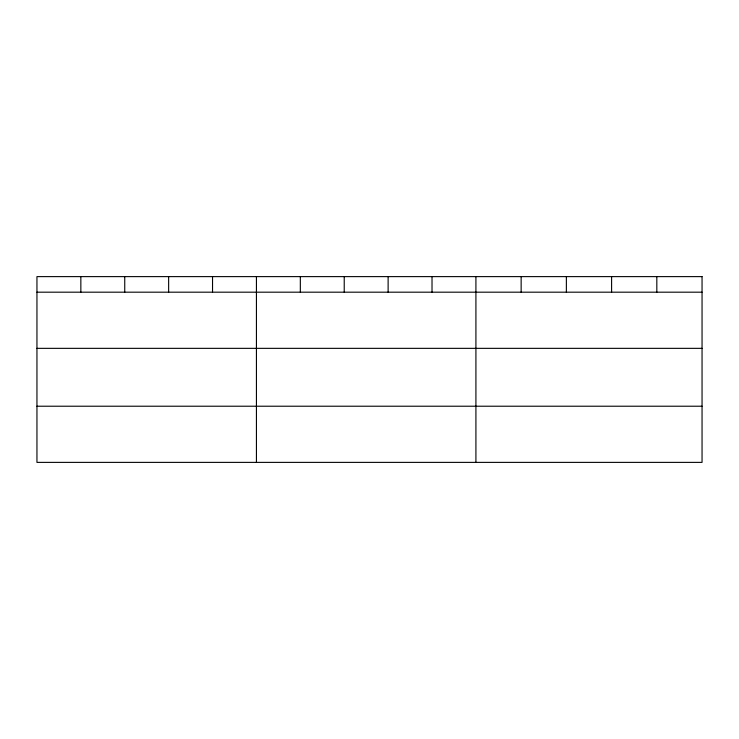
<?xml version="1.0" encoding="UTF-8"?>
<svg xmlns="http://www.w3.org/2000/svg" width="739" height="739" viewBox="0 0 739 739"><rect width="100%" height="100%" fill="white"/><g stroke="black" fill="none" stroke-linecap="round" stroke-linejoin="round"><path stroke-width="1.11" d="M36.95 292.182L702.05 292.182M36.95 348.346L702.05 348.346M36.95 406.219L702.05 406.219M656.823 276.617L656.823 292.182M611.596 276.617L611.596 292.182M566.37 276.617L566.37 292.182M521.143 276.617L521.143 292.182M475.916 276.617L475.916 462.383M432.019 276.617L432.019 292.182M388.123 276.617L388.123 292.182M344.226 276.617L344.226 292.182M300.33 276.617L300.33 292.182M256.433 276.617L256.433 462.383M212.536 276.617L212.536 292.182M168.64 276.617L168.64 292.182M124.743 276.617L124.743 292.182M80.847 276.617L80.847 292.182M702.05 276.617L36.95 276.617L36.95 462.383L702.05 462.383L702.05 276.617"/></g></svg>
